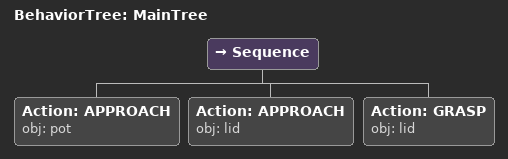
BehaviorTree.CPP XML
<root main_tree_to_execute="MainTree">
  <BehaviorTree ID="MainTree">
    <Sequence>
      <!-- Approach pot -->
      <Action ID="APPROACH" obj="pot" />
      <!-- Approach lid -->
      <Action ID="APPROACH" obj="lid" />
      <!-- Grasp lid -->
      <Action ID="GRASP" obj="lid" />
    </Sequence>
  </BehaviorTree>
</root>
